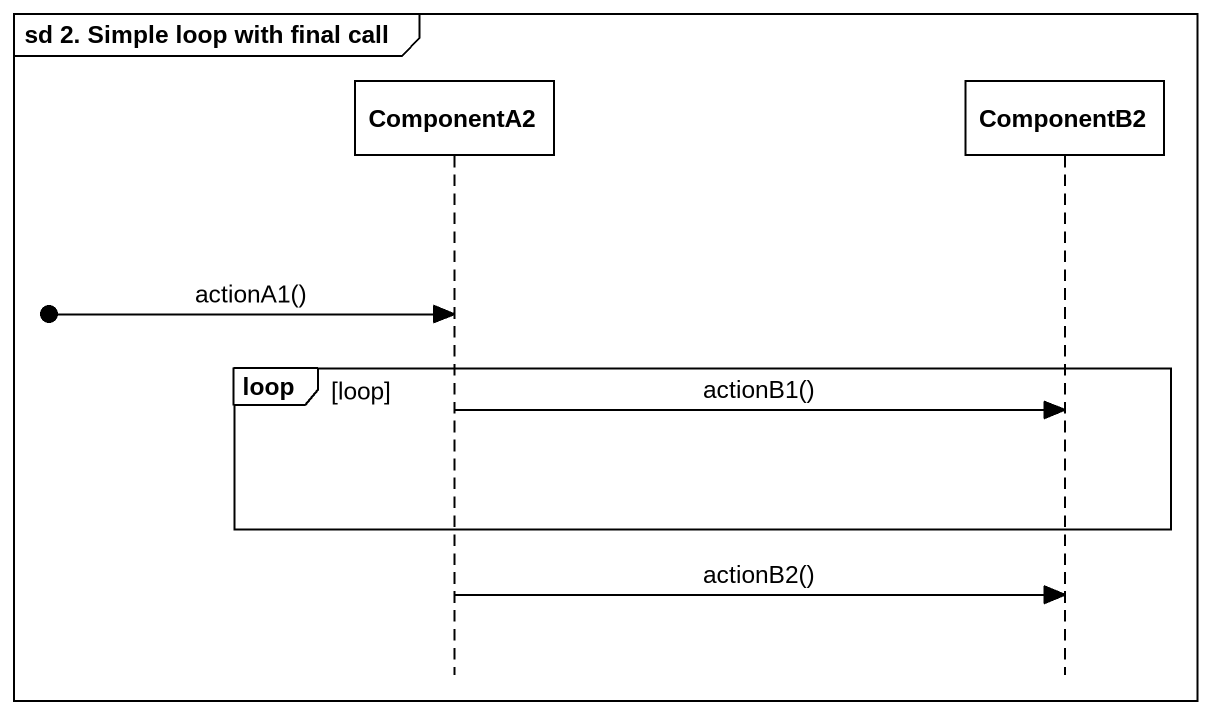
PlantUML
@startuml
mainframe sd 2. Simple loop with final call
hide footbox
participant ComponentA2
participant ComponentB2

[o-> ComponentA2 : actionA1()
loop loop
  ComponentA2 -> ComponentB2 : actionB1()
end
ComponentA2 -> ComponentB2 : actionB2()
@enduml
